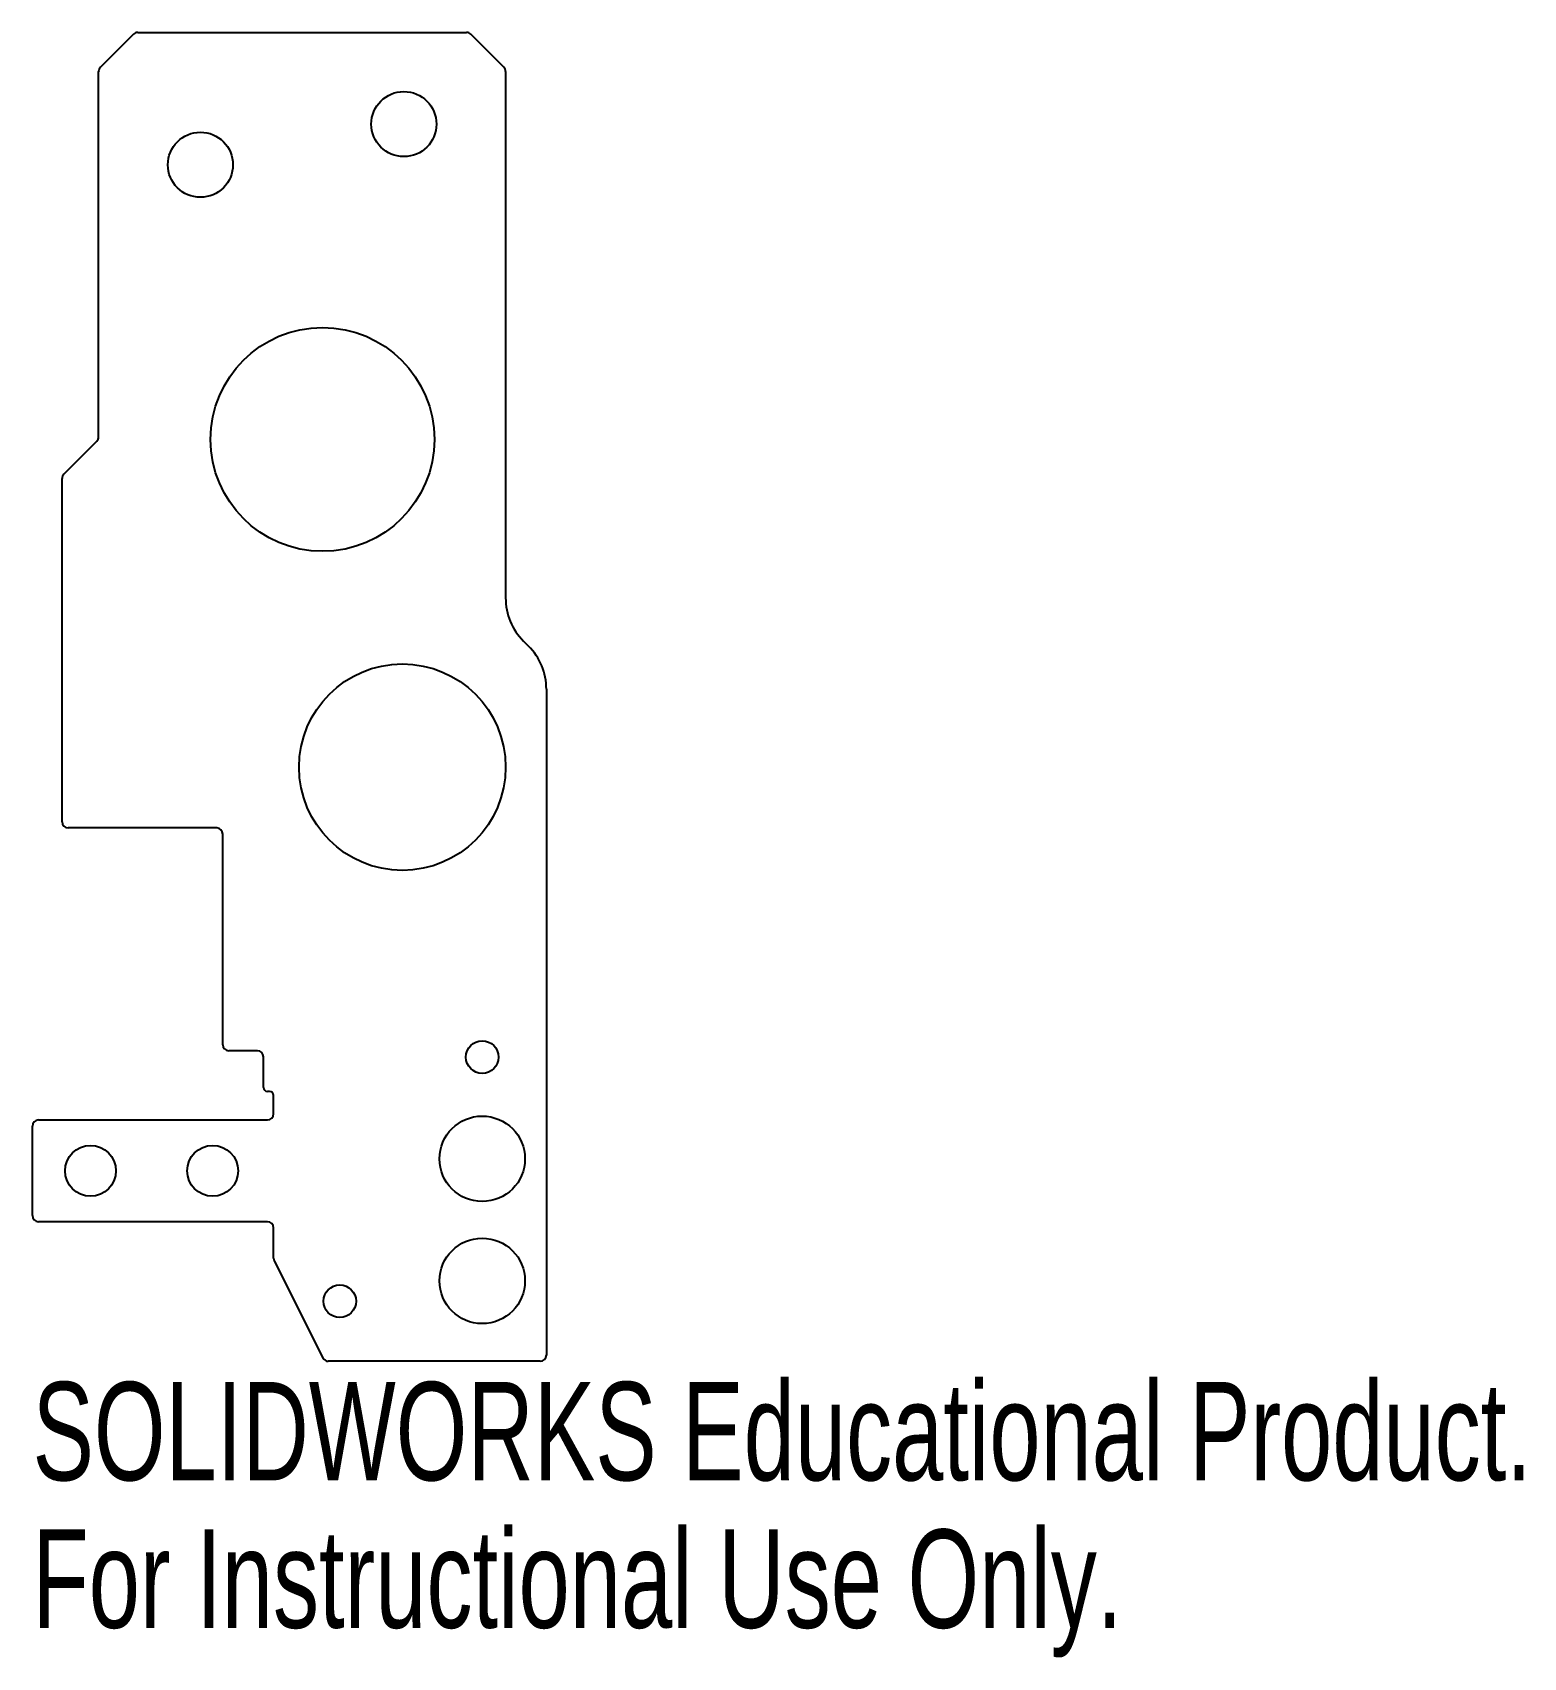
# Model space of a CAD drawing. Header units: millimetres. Extents: x -25.3 to 48, y -14.6 to 65.3.
import ezdxf

# ---------------------------------------------------------------- set-up
doc = ezdxf.new("R2010")
doc.units = ezdxf.units.MM
doc.styles.add('SLDTEXTSTYLE0', font='TXT', dxfattribs={"width": 0.7})

msp = doc.modelspace()

# ---------------------------------------------------------------- linework, layer by layer
at = {"color": 7, "linetype": 'Continuous', "lineweight": 25}
for p, q in [((-20.288, 65.222), (-21.912, 63.598)), ((-20.076, 65.31), (-3.924, 65.31)), ((-2.088, 63.598), (-3.712, 65.222)), ((-22, 45.434), (-22, 63.386)), ((-2, 63.386), (-2, 37.518)), ((-22.088, 45.222), (-23.712, 43.598)), ((-23.8, 26.51), (-23.8, 43.386)), ((-1.121, 35.396), (-0.879, 35.154)), ((0, 33.032), (0, 0.3)), ((-16.2, 26.21), (-23.5, 26.21)), ((-15.9, 15.56), (-15.9, 25.91)), ((-14.2, 15.26), (-15.6, 15.26)), ((-13.9, 13.46), (-13.9, 14.96)), ((-13.6, 13.26), (-13.7, 13.26)), ((-13.4, 12.16), (-13.4, 13.06)), ((-25.25, 7.16), (-25.25, 11.56)), ((-24.95, 11.86), (-13.7, 11.86)), ((-13.7, 6.86), (-24.95, 6.86)), ((-13.4, 5.07), (-13.4, 6.56)), ((-13.368, 4.936), (-10.983, 0.166)), ((-0.3, 0), (-10.715, 0))]:
    msp.add_line(p, q, dxfattribs=at)
for centre, radius in [((-7, 60.81), 1.6), ((-17, 58.81), 1.6), ((-11, 45.31), 5.5), ((-7.075, 29.2), 5.075), ((-3.15, 14.95), 0.8), ((-3.15, 9.95), 2.1), ((-22.4, 9.36), 1.25), ((-16.4, 9.36), 1.25), ((-3.15, 3.95), 2.1), ((-10.15, 2.95), 0.8)]:
    msp.add_circle(centre, radius, dxfattribs=at)
for centre, radius, start, end in [((-20.076, 65.01), 0.3, 90, 135), ((-3.924, 65.01), 0.3, 45, 90), ((-21.7, 63.386), 0.3, 135, 180), ((-2.3, 63.386), 0.3, 0, 45), ((-22.3, 45.434), 0.3, 315, 0), ((-23.5, 43.386), 0.3, 135, 180), ((1, 37.518), 3, 180, 225), ((-3, 33.032), 3, 0, 45), ((-23.5, 26.51), 0.3, 180, 270), ((-16.2, 25.91), 0.3, 0, 90), ((-15.6, 15.56), 0.3, 180, 270), ((-14.2, 14.96), 0.3, 0, 90), ((-13.7, 13.46), 0.2, 180, 270), ((-13.6, 13.06), 0.2, 0, 90), ((-13.7, 12.16), 0.3, 270, 0), ((-24.95, 11.56), 0.3, 90, 180), ((-24.95, 7.16), 0.3, 180, 270), ((-13.7, 6.56), 0.3, 0, 90), ((-13.1, 5.07), 0.3, 180, 206.57), ((-10.715, 0.3), 0.3, 206.57, 270), ((-0.3, 0.3), 0.3, 270, 0)]:
    msp.add_arc(centre, radius, start, end, dxfattribs=at)

# ---------------------------------------------------------------- texts
at = {"color": 7, "linetype": 'Continuous', "char_height": 4.83362, "attachment_point": 1, "style": 'SLDTEXTSTYLE0'}
for s, insert in [('SOLIDWORKS Educational Product.', (-25.25, -1.02)), ('For Instructional Use Only.', (-25.25, -8.27))]:
    msp.add_mtext(s, dxfattribs=dict(at, insert=insert))

doc.saveas('drawing.dxf')
